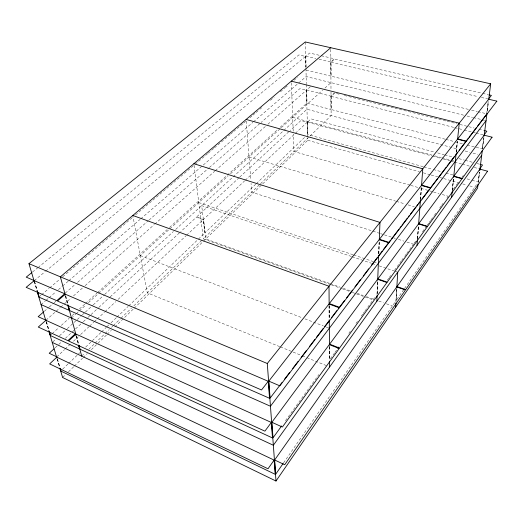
<?xml version="1.0" encoding="UTF-8"?>
<svg xmlns="http://www.w3.org/2000/svg" width="523" height="523" viewBox="0 0 523 523"><rect width="100%" height="100%" fill="white"/><g stroke="black" fill="none" stroke-linecap="round" stroke-linejoin="round"><path stroke-width="0.39" stroke-dasharray="2.62 1.96" d="M376.998 294.429L377.534 280.884M378.613 253.524L379.031 242.914M377.148 293.972L377.658 281.06M378.744 253.688L379.247 240.861M377.312 293.253L377.783 281.302M378.868 253.962L379.384 240.907M396.611 289.271L395.931 300.849L283.59 462.816M395.963 302.255L396.722 289.258M396.905 288.147L396.179 300.496L404.063 289.127M417.419 238.691L418.295 227.041M420.355 199.688L421.244 187.829M417.511 238.933L418.478 226.086M420.479 199.531L421.388 187.411M417.661 238.364L418.596 225.943M420.597 199.368L421.492 187.509M452.192 190.751L453.421 178.807M456.18 152.056L457.259 141.602M452.264 190.869L453.5 178.925M456.213 152.644L457.364 141.491M452.48 189.672L453.546 179.324M456.389 151.781L457.468 141.328M479.356 172.002L478.107 181.971L471.831 180.226M483.507 138.896L482.258 148.885L475.146 147.028M486.658 113.792L488.109 102.194M478.257 182.167L479.513 172.191M482.415 149.075L483.867 137.503M487.207 110.869L488.279 102.338M478.284 182.527L479.591 172.145M482.605 148.12L483.925 137.627M487.259 111.066L488.469 101.449M404.527 288.461L477.329 183.501M285.44 420.688L318.906 374.54M334.53 352.999L329.758 359.582L329.647 345.775M335.008 352.345L337.394 349.05M348.848 333.256L350.279 331.281M356.006 323.384L357.438 321.41M361.249 316.147L362.681 314.173M363.158 313.512L364.59 311.538M365.067 310.884L375.089 297.064M387.314 280.21L388.746 278.229M389.223 277.576L391.139 274.935M394.486 270.326L399.265 263.736M399.742 263.076L401.174 261.101M401.651 260.441L404.521 256.486M404.998 255.825L406.43 253.851M406.907 253.191L411.686 246.601M412.163 245.941L413.601 243.966M414.079 243.306L415.988 240.672M422.453 231.754L426.768 225.799M427.252 225.138L428.69 223.151M429.167 222.491L430.606 220.51M431.089 219.85L433.966 215.881M434.443 215.221L435.881 213.234M439.719 207.945L441.157 205.957M441.641 205.297L443.079 203.316M446.917 198.021L448.355 196.04M453.349 189.149L457.638 183.24M461.927 177.323L463.352 175.355M62.61 377.488L65.545 374.645M68.474 371.807L73.756 366.701M74.344 366.133L82.556 358.183M83.144 357.614L87.249 353.64M91.362 349.665L106.614 334.903M107.202 334.334L111.307 330.366M114.831 326.953L133.607 308.786M134.195 308.224L202.839 241.796M203.427 241.227L307.753 140.282L307.687 137.83M81.699 356.111L84.628 353.286M88.727 349.338L94.585 343.689M95.173 343.127L104.541 334.092M105.13 333.524L109.229 329.568M111.569 327.313L112.746 326.182M113.328 325.62L120.355 318.84M120.944 318.278L131.489 308.112M133.829 305.85L202.153 239.979M330.791 284.669L203.323 238.854L260.186 184.024M260.519 183.71L309.433 136.549M310.021 135.98L331.124 115.635L331 90.675M62.688 369.114L67.997 364.028M68.585 363.465L79.797 352.724M85.694 347.076L101.037 332.38M101.625 331.817L106.346 327.293M106.934 326.731L108.706 325.038M111.066 322.776L116.374 317.69M116.962 317.128L128.174 306.386M128.763 305.824L197.786 239.704M198.374 239.142L204.866 232.925L203.225 219.653L196.315 217.248L180.768 231.624M255.74 184.188L205.166 232.637L203.539 219.366L244.64 180.853M256.329 183.625L304.556 137.431M56.798 356.863L64.538 349.612M65.133 349.05L71.082 343.474M73.468 341.244L78.228 336.779M80.607 334.55L88.943 326.744M89.538 326.182L93.702 322.279M94.297 321.723L96.683 319.494M97.278 318.932L104.417 312.238M105.012 311.682L115.727 301.64M118.106 299.411L185.966 235.827M186.561 235.272L203.225 219.653M245.235 180.291L307.184 122.245L300.902 120.545L290.115 130.515M423.172 166.68L307.805 134.568L307.491 122.199L311.028 118.878L434.535 152.088M445.112 139.203L331.301 109.555L331.242 96.389L334.779 93.094L340.323 94.48M310.374 86.726L306.687 89.989L307.021 103.227L330.889 109.444L330.817 96.095L334.406 92.754M55.19 347.736L58.184 344.977M58.779 344.422L61.766 341.656M65.355 338.342L74.926 329.49M75.521 328.941L82.699 322.305M83.294 321.75L87.485 317.879M88.08 317.33L90.472 315.114M91.067 314.565L98.246 307.929M98.84 307.374L109.608 297.424M110.203 296.868L180.167 232.179M239.174 177.617L196.622 216.96L203.539 219.366M239.776 177.062L289.513 131.07M52.843 341.859L55.856 339.1M59.465 335.799L66.702 329.176M67.297 328.634L73.331 323.109M73.92 322.567L81.765 315.389M82.353 314.853L84.778 312.63M85.36 312.094L92.61 305.458M93.192 304.929L104.064 294.979M104.633 294.456L173.355 231.552M175.689 229.414L306.968 109.255L458.083 149.153M71.468 318.056L75.704 314.218M76.299 313.676L78.725 311.473M79.319 310.937L85.988 304.889M88.38 302.712L98.082 293.913M98.644 293.396L228.133 175.918M230.473 173.793L322.586 90.218M324.907 88.112L330.961 82.621M50.417 335.236L51.62 334.138M52.228 333.596L58.877 327.575M61.296 325.391L69.154 318.278M72.174 315.539L73.985 313.898M79.431 308.975L84.87 304.053M85.471 303.503L96.958 293.109M97.559 292.566L167.072 229.649M169.491 227.459L277.687 129.534M280.106 127.344L306.7 103.273L306.373 90.25L299.934 88.616L261.127 122.428M45.978 320.22L60.04 307.799M60.648 307.263L71.043 298.084M73.488 295.926L82.654 287.827M85.099 285.669L154.174 224.668M154.782 224.125L214.685 171.224M215.293 170.681L265.416 126.416M267.861 124.258L306.373 90.25M44.324 311.316L48.639 307.563M49.254 307.027L53.562 303.268M54.183 302.732L56.026 301.124M65.27 293.07L75.122 284.486M77.587 282.342L148.414 220.628M149.035 220.091L208.775 168.04M209.39 167.504L260.513 122.964M306.19 70.16L330.713 76.09L330.641 61.982L334.334 58.759L321.214 55.726M468.405 109.379L331.137 76.195L331.072 62.283L334.713 59.106L481.846 93.186M41.062 304.582L45.396 300.856M46.017 300.32L48.495 298.188M49.11 297.652L55.922 291.795M58.399 289.664L62.119 286.467M62.74 285.931L68.31 281.139M68.931 280.603L140.157 219.327M140.779 218.797L252.877 122.356M253.498 121.82L306.145 76.535L463.894 115.243M39.081 296.848L40.944 295.266M41.565 294.737L49.031 288.395M49.652 287.866L60.223 278.89M62.714 276.772L80.745 261.454M81.366 260.925L132.986 217.078M135.47 214.966L194.549 164.778M195.171 164.248L207.611 153.684M208.232 153.154L213.829 148.401M214.45 147.872L229.996 134.666M230.617 134.136L233.108 132.018M233.729 131.495L243.058 123.572M243.679 123.042L246.163 120.924M249.896 117.76L252.38 115.642M253.008 115.119L255.492 113.001M256.113 112.478L259.225 109.83M259.846 109.307L261.709 107.718M270.417 100.324L274.15 97.154M280.367 91.871L284.721 88.171M285.342 87.642L287.205 86.06M294.05 80.248L297.783 77.077M34.283 280.609L44.985 271.77M45.612 271.247L305.517 56.451L298.901 54.902L38.879 266.841M306.112 67.055L305.844 56.183L309.636 53.045L320.442 55.543M32.55 271.999L38.244 267.358M482.644 93.369L488.207 94.663M305.844 56.183L315.912 58.537M319.017 59.262L330.641 61.982M331.072 62.283L478.159 96.69M481.343 97.428L487.704 98.919M471.583 110.144L477.133 111.491M477.93 111.68L485.86 113.596M467.059 116.021L472.602 117.381M473.393 117.577L481.304 119.519M482.095 119.708L485.259 120.486M344.284 95.474L368.042 101.429M368.833 101.632L394.172 107.986M394.963 108.183L420.309 114.537M421.1 114.74L446.439 121.094M447.23 121.29L456.736 123.676M459.9 124.467L474.158 128.043M478.911 129.233L483.657 130.43M306.687 89.989L330.817 96.095M331.242 96.389L453.918 127.442M454.709 127.645L463.411 129.848M464.202 130.044L472.119 132.051M472.91 132.254L475.283 132.849M476.074 133.051L483.2 134.856M445.903 139.412L454.598 141.674M455.383 141.883L462.495 143.733M467.242 144.969L474.354 146.826M465.137 151.016L469.889 152.265M473.021 153.095L477.761 154.344M437.686 152.938L443.975 154.631M444.766 154.841L452.63 156.952M458.926 158.646L464.431 160.13M465.215 160.339L472.295 162.241M477.015 163.516L479.375 164.15M292.677 117.355L431.737 155.017M434.881 155.874L441.164 157.573M441.948 157.789L450.591 160.13M451.375 160.339L454.52 161.189M307.491 122.199L431.763 155.913M432.554 156.129L440.418 158.26M443.563 159.116L449.852 160.823M450.643 161.038L453.787 161.888M454.572 162.104L461.652 164.026M462.437 164.235L469.517 166.157M474.237 167.438L478.957 168.72M423.957 166.896L432.586 169.302M433.371 169.517L441.222 171.701M445.929 173.015L452.996 174.983M467.124 178.912L471.046 180.004M307.753 140.282L419.4 171.727M423.329 172.832L430.409 174.826M431.194 175.048L439.059 177.264M439.843 177.48L442.988 178.369M443.772 178.591L461.855 183.684M462.646 183.906L466.575 185.011M469.719 185.9L474.439 187.227M410.039 185.175L293.952 151.474L293.311 134.411M410.823 185.404L420.231 188.136M421.015 188.365L428.86 190.64M429.645 190.869L432.783 191.778M433.567 192.006L439.059 193.602M442.197 194.51L447.688 196.105M249.02 156.965L395.63 201.139M396.414 201.375L404.992 203.957M408.11 204.898L414.347 206.775M379.776 233.376L251.72 192.189L251.047 183.383M380.548 233.624L383.653 234.618M384.431 234.873L392.969 237.619M393.747 237.867L395.296 238.364M398.402 239.364L403.834 241.11M406.94 242.11L413.144 244.104M198.773 202.558L352.927 254.708M353.698 254.969L372.964 261.487M373.736 261.748L377.593 263.049M351.41 256.479L201.675 205.631L205.774 238.952L329.555 283.388M352.182 256.741L371.48 263.298M372.252 263.559L376.109 264.867M379.201 265.919L393.865 270.894M394.636 271.162L396.95 271.947M330.327 283.669L340.323 287.251M343.395 288.356L350.318 290.84M357.235 293.325L363.387 295.534M366.46 296.639L374.148 299.398M378.763 301.052L383.379 302.706M386.451 303.811L392.603 306.02M331.556 284.943L341.539 288.533M342.31 288.807L351.521 292.122M352.293 292.396L373.023 299.849M140.321 255.59L301.902 317.696M304.948 318.867L323.24 325.894M326.293 327.071L329.34 328.241M279.713 346.638L147.303 292.867L132.803 215.469M280.465 346.945L301.653 355.548M302.412 355.856L306.19 357.392M306.949 357.699L328.137 366.303M34.511 281.387L37.251 290.664M46.423 321.717L49.084 330.732M57.484 359.183L60.001 367.708M34.44 281.413L37.316 291.167M46.37 321.822L49.077 330.981M57.275 358.739L59.792 367.257M34.211 281.42L36.95 290.683M46.083 321.567L48.816 330.83M57.079 358.778L59.615 367.355M65.715 295.77L68.016 304.353M76.62 336.367L78.855 344.69M65.61 296.273L67.702 304.053M76.273 335.923L78.568 344.461M65.303 296.005L67.539 304.321M76.051 335.943L78.319 344.389M194.105 165.32L203.323 238.854M246.268 121.035L250.798 180.18M291.383 82.771L293.194 131.162M305.275 41.971L305.922 67.689M305.942 68.493L306.328 83.713M306.347 84.51L307.668 137.013M305.517 56.451L305.785 66.977M307.184 122.245L307.491 134.62M329.34 305.948L329.444 319.507M329.157 305.622L329.268 319.357M329.49 346.775L329.588 359.667M328.98 305.595L329.098 319.952M329.313 346.226L329.425 360.033M330.791 49.352L330.994 89.864"/><path stroke-width="0.78" d="M376.861 301.228L377.09 295.58M377.691 280.256L378.678 255.296M379.28 240.057L379.979 222.419L193.902 163.699M395.676 307.125L395.918 303.065M396.82 287.637L397.722 272.208M417.027 245.352L417.452 239.73M418.596 224.478L420.414 200.342M421.512 185.796L422.787 168.824L246.143 119.44M451.604 197.243L452.186 191.666M453.663 177.33L456.043 154.233M457.605 139.105L459.253 123.173L291.324 81.163M478.087 184.122L477.584 188.11L275.994 481.029L62.61 377.488L59.844 368.133M479.787 170.55L482.304 150.539M484.128 136.013L486.959 113.471M488.672 99.847L490.685 83.824L305.275 41.971L28.968 263.664L34.211 281.42M283.126 463.483L275.699 474.191L274.647 459.985L396.741 286.957L405.456 289.99L284.715 464.744L274.647 459.985M274.137 460.103L268.011 468.785L49.659 363.897L56.817 357.183L274.137 460.103L275.196 474.315L60.936 371.134L60.25 368.807M479.741 168.936L482.526 164.993L480.166 164.359M481.696 155.383L273.346 445.256L52.241 342.408M281.616 425.964L273.013 437.829L271.862 422.277L329.3 344.605L339.218 348.508L282.4 427.043L271.862 422.277M337.871 348.396L338.826 347.076M271.332 422.453L264.899 431.155L68.585 341.009L76.012 334.092L271.332 422.453L272.49 437.954L80.071 349.227L79.058 345.442M483.991 135.058L486.828 131.221L484.455 130.626M486.05 120.682L270.45 406.234L41.062 304.582M281.884 382.666L270.084 398.14L268.822 381.123L328.967 304L339.303 307.831L279.838 385.85L268.822 381.123M284.349 379.443L289.755 372.343M292.71 368.473L298.117 361.38M301.071 357.51L306.478 350.417M309.433 346.546L314.839 339.453M316.317 337.518L323.201 328.49M324.678 326.555L329.104 320.749M331.412 317.729L336.812 310.655M338.283 308.72L344.657 300.359M346.625 297.79L352.509 290.069M354.967 286.852L360.36 279.772M363.308 275.915L368.702 268.835M371.644 264.978L377.534 257.257M378.802 255.597L382.254 251.066M383.241 249.772L390.642 240.07M391.629 238.782L399.029 229.081M400.01 227.786L400.997 226.492M401.984 225.197L407.41 218.084M408.398 216.79L409.385 215.496M410.372 214.208L415.798 207.088M416.785 205.801L417.772 204.506M418.753 203.212L419.74 201.917M421.956 199.015L429.344 189.333M430.324 188.038L437.712 178.356M438.699 177.062L446.086 167.38M447.067 166.092L454.454 156.403M456.141 154.193L457.625 152.245M459.109 150.304L468.02 138.621M469.007 137.327L476.427 127.592M477.421 126.298L486.821 113.968M268.273 381.306L261.5 389.981L57.465 301.039L65.297 294.207L268.273 381.306L269.535 398.265L69.696 310.597L68.441 305.916M488.979 98.487L491.391 95.395L489.005 94.846M275.994 481.029L267.286 363.505L490.685 83.824M75.43 333.641L67.898 340.65L38.271 327.052L45.919 320.298L75.43 333.641L75.842 335.178M53.993 348.848L49.214 353.267L56.798 356.863M43.71 311.852L38.166 316.683L45.978 320.22M64.695 293.736L56.745 300.666L26.15 287.33L34.217 280.661L64.695 293.736L65.1 295.253M330.784 47.73L60.387 276.824L65.192 294.717M31.916 272.509L26.222 277.151L34.283 280.609M132.803 215.469L329.006 286.238L329.15 304.817M28.968 263.664L267.286 363.505M37.708 292.207L38.852 296.077M49.306 331.484L50.417 335.236M60.23 368.486L60.916 370.807M37.538 291.919L39.088 297.169L69.167 310.361L67.742 305.072M49.299 331.745L50.43 335.557L79.561 348.991L78.528 345.154M37.179 291.455L45.854 320.795M49.044 331.602L56.85 358M67.912 304.831L76.064 335.145M78.777 345.239L81.699 356.111M329.274 320.161L329.477 345.16M329.601 361.282L329.647 366.917M487.534 171.198L405.704 289.631L396.996 286.604L479.898 169.125L487.534 171.198M386.935 282.538L339.545 348.05L329.634 344.154L377.599 279.295L386.935 282.538M427.35 226.668L387.216 282.152L377.881 278.909L418.531 223.936L427.35 226.668M462.012 178.748L427.585 226.341L418.773 223.615L453.67 176.421L462.012 178.748M492.071 137.196L462.214 178.467L453.872 176.14L484.154 135.196L492.071 137.196M388.87 242.809L339.649 307.38L329.32 303.556L379.162 239.652L388.87 242.809M430.573 188.097L389.158 242.43L379.45 239.279L421.427 185.456L430.573 188.097M466.15 141.426L430.815 187.777L421.675 185.135L457.507 139.19L466.15 141.426M496.85 101.148L466.359 141.151L457.717 138.915L488.672 99.233L496.85 101.148"/></g></svg>
